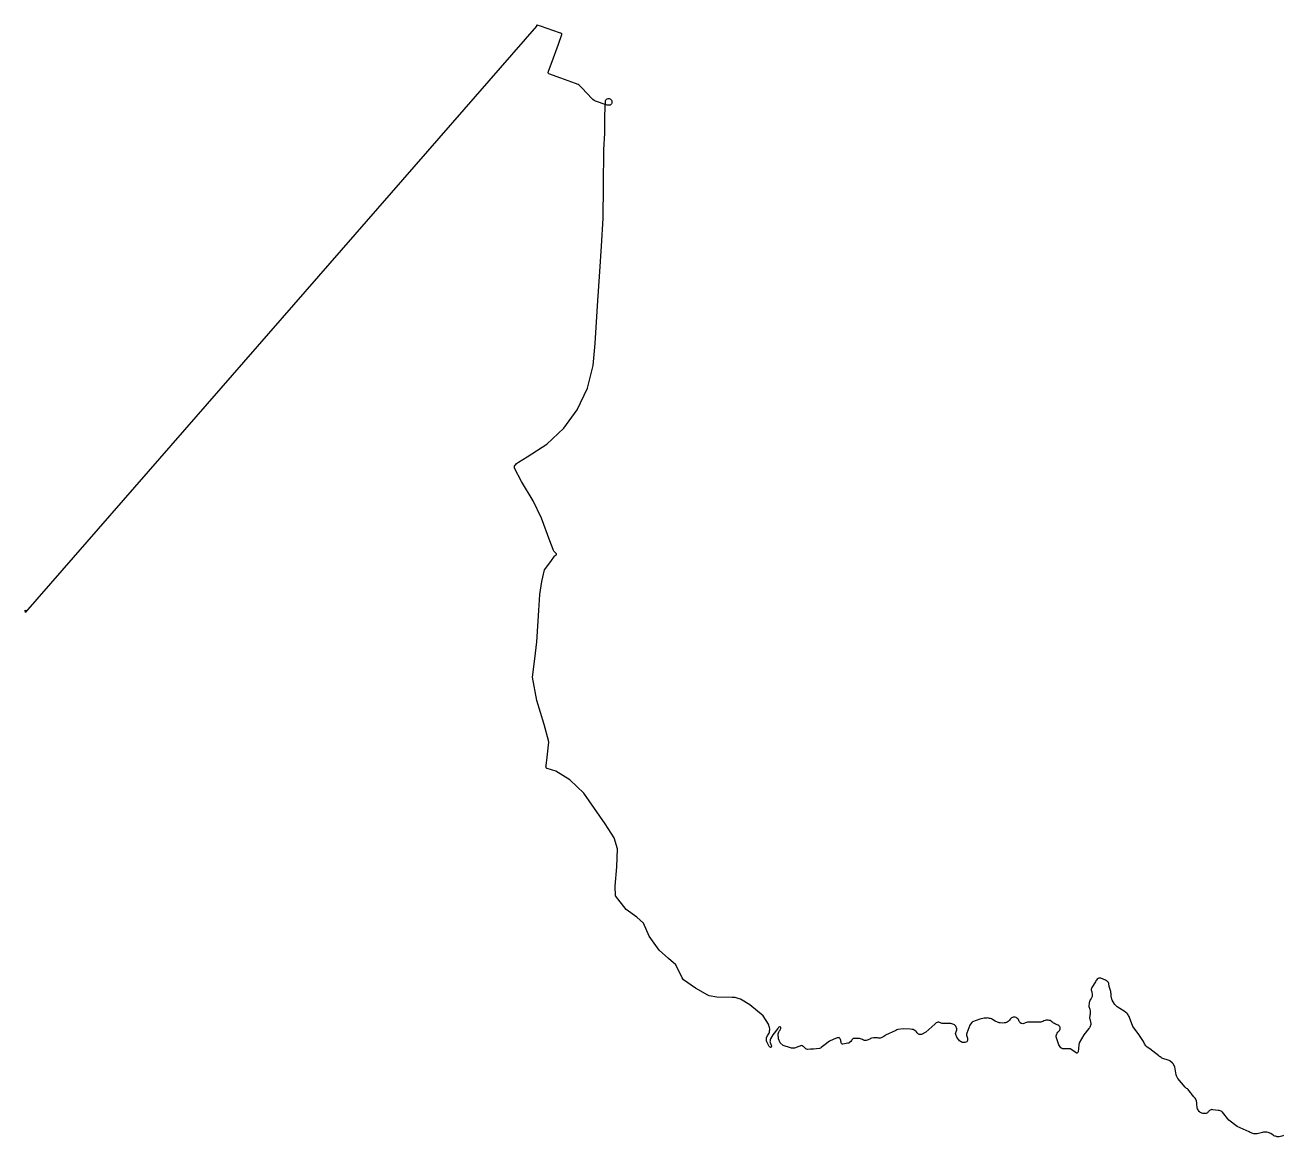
# Model space of a CAD drawing. Header units: millimetres. Extents: x 4845953 to 5827317, y 2078741 to 4456340.
# Drawn here: x 4845953 to 4899302, y 4332780 to 4379935 of the extents above; entities that cross this region are included whole.
import ezdxf

# ---------------------------------------------------------------- set-up
doc = ezdxf.new("R2010")
doc.units = ezdxf.units.MM
doc.layers.add('GPX-TRACKS', color=7, linetype='CONTINUOUS')

msp = doc.modelspace()

# ---------------------------------------------------------------- linework, layer by layer
at = {"layer": 'GPX-TRACKS'}
for points in [[(4899334, 4332837), (4899296, 4332826), (4899259, 4332812), (4899142, 4332781), (4899102, 4332780), (4899063, 4332784), (4899027, 4332793), (4898991, 4332804), (4898957, 4332816), (4898923, 4332830), (4898892, 4332850), (4898793, 4332915), (4898755, 4332935), (4898715, 4332951), (4898673, 4332964), (4898629, 4332973), (4898583, 4332978), (4898536, 4332977), (4898488, 4332972), (4898441, 4332963), (4898213, 4332904), (4898167, 4332902), (4898121, 4332903), (4898077, 4332908), (4898034, 4332917), (4897993, 4332931), (4897953, 4332947), (4897915, 4332968), (4897876, 4332989), (4897365, 4333222), (4897017, 4333491), (4896749, 4333822), (4896718, 4333849), (4896683, 4333871), (4896644, 4333885), (4896604, 4333893), (4896564, 4333897), (4896330, 4333932), (4896291, 4333933), (4896255, 4333927), (4896220, 4333916), (4896191, 4333895), (4896166, 4333871), (4896143, 4333846), (4896122, 4333823), (4896100, 4333803), (4896074, 4333786), (4896045, 4333773), (4896013, 4333767), (4895978, 4333765), (4895941, 4333768), (4895903, 4333774), (4895867, 4333785), (4895832, 4333799), (4895801, 4333816), (4895774, 4333838), (4895749, 4333861), (4895728, 4333896), (4895707, 4333929), (4895688, 4333968), (4895673, 4334014), (4895661, 4334068), (4895654, 4334119), (4895650, 4334168), (4895648, 4334213), (4895640, 4334301), (4895629, 4334345), (4895610, 4334384), (4895583, 4334420), (4895552, 4334453), (4895520, 4334484), (4895418, 4334619), (4895397, 4334654), (4895320, 4334752), (4895289, 4334782), (4895256, 4334811), (4895221, 4334835), (4895185, 4334858), (4895152, 4334885), (4894852, 4335251), (4894808, 4335333), (4894793, 4335375), (4894782, 4335416), (4894718, 4335746), (4894643, 4335873), (4894617, 4335901), (4894507, 4336005), (4894475, 4336024), (4894439, 4336038), (4894209, 4336105), (4894172, 4336123), (4894137, 4336145), (4894103, 4336170), (4894069, 4336195), (4894035, 4336221), (4893657, 4336511), (4893549, 4336580), (4893516, 4336609), (4893487, 4336642), (4893464, 4336678), (4893444, 4336716), (4893426, 4336755), (4893390, 4336826), (4893166, 4337160), (4892939, 4337461), (4892795, 4337840), (4892780, 4337883), (4892761, 4337924), (4892739, 4337962), (4892712, 4337997), (4892681, 4338027), (4892646, 4338056), (4892609, 4338084), (4892270, 4338291), (4892239, 4338321), (4892182, 4338389), (4892103, 4338501), (4892062, 4338580), (4892047, 4338619), (4892016, 4338749), (4892016, 4338798), (4892015, 4338847), (4892010, 4338894), (4892000, 4338940), (4891941, 4339163), (4891924, 4339288), (4891907, 4339324), (4891883, 4339354), (4891851, 4339380), (4891815, 4339402), (4891777, 4339422), (4891576, 4339512), (4891537, 4339516), (4891498, 4339509), (4891461, 4339491), (4891428, 4339464), (4891400, 4339431), (4891375, 4339393), (4891351, 4339353), (4891197, 4339117), (4891183, 4339077), (4891174, 4339040), (4891177, 4339003), (4891185, 4338969), (4891195, 4338935), (4891219, 4338818), (4891219, 4338778), (4891215, 4338738), (4891206, 4338701), (4891187, 4338672), (4891168, 4338646), (4891128, 4338586), (4891111, 4338550), (4891100, 4338513), (4891092, 4338474), (4891084, 4338434), (4891073, 4338352), (4891076, 4338311), (4891083, 4338271), (4891095, 4338232), (4891109, 4338190), (4891129, 4338107), (4891131, 4338063), (4891129, 4338022), (4891122, 4337980), (4891115, 4337939), (4891106, 4337819), (4891114, 4337780), (4891154, 4337583), (4891152, 4337543), (4891144, 4337505), (4891132, 4337470), (4891116, 4337436), (4891097, 4337405), (4891078, 4337373), (4890854, 4337102), (4890660, 4336762), (4890646, 4336674), (4890617, 4336386), (4890607, 4336357), (4890592, 4336337), (4890569, 4336324), (4890544, 4336323), (4890485, 4336383), (4890280, 4336513), (4890239, 4336513), (4889960, 4336516), (4889918, 4336535), (4889881, 4336562), (4889851, 4336599), (4889827, 4336642), (4889804, 4336686), (4889694, 4336974), (4889688, 4337017), (4889689, 4337060), (4889697, 4337104), (4889709, 4337145), (4889728, 4337183), (4889755, 4337220), (4889789, 4337253), (4889822, 4337285), (4889844, 4337319), (4889857, 4337356), (4889861, 4337392), (4889852, 4337429), (4889834, 4337465), (4889807, 4337494), (4889772, 4337516), (4889734, 4337533), (4889694, 4337549), (4889654, 4337566), (4889615, 4337585), (4889576, 4337609), (4889539, 4337635), (4889504, 4337663), (4889469, 4337689), (4889433, 4337709), (4889392, 4337722), (4889348, 4337728), (4889303, 4337730), (4889258, 4337726), (4889213, 4337715), (4889169, 4337698), (4889125, 4337678), (4889079, 4337660), (4889035, 4337647), (4888991, 4337641), (4888947, 4337641), (4888902, 4337645), (4888473, 4337644), (4888430, 4337633), (4888391, 4337617), (4888312, 4337586), (4888272, 4337579), (4888233, 4337582), (4888195, 4337590), (4888164, 4337613), (4888140, 4337643), (4888121, 4337678), (4888105, 4337717), (4888084, 4337754), (4888058, 4337787), (4888025, 4337816), (4887987, 4337838), (4887948, 4337853), (4887908, 4337860), (4887869, 4337857), (4887831, 4337845), (4887794, 4337828), (4887761, 4337801), (4887731, 4337770), (4887703, 4337736), (4887676, 4337701), (4887647, 4337670), (4887614, 4337644), (4887576, 4337627), (4887532, 4337617), (4887486, 4337610), (4887397, 4337605), (4887307, 4337611), (4887262, 4337621), (4887092, 4337688), (4886982, 4337764), (4886946, 4337784), (4886906, 4337798), (4886863, 4337807), (4886818, 4337817), (4886773, 4337823), (4886727, 4337821), (4886682, 4337816), (4886638, 4337811), (4886447, 4337774), (4886141, 4337657), (4886108, 4337628), (4886048, 4337561), (4886023, 4337523), (4885891, 4337175), (4885887, 4337133), (4885890, 4337091), (4885898, 4337049), (4885911, 4337009), (4885923, 4336971), (4885928, 4336935), (4885926, 4336900), (4885923, 4336867), (4885893, 4336812), (4885856, 4336793), (4885817, 4336783), (4885776, 4336777), (4885735, 4336779), (4885694, 4336789), (4885656, 4336805), (4885622, 4336830), (4885589, 4336859), (4885558, 4336892), (4885530, 4336929), (4885504, 4336966), (4885479, 4337006), (4885457, 4337046), (4885441, 4337086), (4885429, 4337125), (4885422, 4337165), (4885434, 4337204), (4885447, 4337241), (4885459, 4337279), (4885467, 4337318), (4885467, 4337359), (4885459, 4337399), (4885444, 4337438), (4885426, 4337474), (4885403, 4337505), (4885375, 4337532), (4885339, 4337551), (4885300, 4337564), (4885258, 4337575), (4885215, 4337582), (4885171, 4337587), (4885030, 4337593), (4884891, 4337586), (4884850, 4337590), (4884813, 4337601), (4884778, 4337619), (4884743, 4337636), (4884707, 4337646), (4884668, 4337645), (4884632, 4337635), (4884597, 4337617), (4884564, 4337592), (4884533, 4337564), (4884163, 4337227), (4883978, 4337124), (4883874, 4337120), (4883843, 4337140), (4883815, 4337166), (4883791, 4337196), (4883765, 4337229), (4883733, 4337258), (4883662, 4337310), (4883620, 4337327), (4883577, 4337338), (4883489, 4337352), (4883214, 4337360), (4882977, 4337331), (4882932, 4337314), (4882889, 4337296), (4882453, 4337087), (4882414, 4337064), (4882375, 4337039), (4882257, 4336982), (4882222, 4336972), (4882187, 4336967), (4882149, 4336969), (4882109, 4336973), (4881937, 4336979), (4881854, 4336966), (4881816, 4336948), (4881780, 4336928), (4881745, 4336908), (4881710, 4336891), (4881674, 4336877), (4881634, 4336871), (4881593, 4336868), (4881552, 4336872), (4881511, 4336884), (4881471, 4336903), (4881389, 4336937), (4881345, 4336948), (4881301, 4336953), (4881119, 4336955), (4881079, 4336947), (4881047, 4336926), (4881021, 4336897), (4880998, 4336863), (4880975, 4336831), (4880925, 4336778), (4880892, 4336760), (4880852, 4336748), (4880632, 4336706), (4880605, 4336718), (4880585, 4336741), (4880571, 4336769), (4880561, 4336802), (4880555, 4336837), (4880548, 4336872), (4880537, 4336907), (4880520, 4336939), (4880499, 4336966), (4880476, 4336989), (4880436, 4336982), (4880401, 4336975), (4880366, 4336964), (4880331, 4336950), (4880295, 4336937), (4880258, 4336923), (4880222, 4336908), (4880075, 4336832), (4879828, 4336652), (4879725, 4336569), (4879687, 4336548), (4879646, 4336533), (4879389, 4336494), (4879303, 4336505), (4879259, 4336504), (4879134, 4336492), (4879098, 4336501), (4879063, 4336516), (4879033, 4336537), (4879007, 4336566), (4878980, 4336594), (4878951, 4336618), (4878918, 4336637), (4878883, 4336649), (4878845, 4336641), (4878808, 4336629), (4878772, 4336614), (4878581, 4336541), (4878540, 4336538), (4878497, 4336541), (4878456, 4336547), (4878414, 4336557), (4878113, 4336659), (4877979, 4336772), (4877913, 4336931), (4877895, 4337149), (4877903, 4337189), (4877917, 4337229), (4877937, 4337264), (4877958, 4337297), (4877978, 4337325), (4877995, 4337350), (4878008, 4337373), (4878013, 4337396), (4878009, 4337419), (4877994, 4337436), (4877973, 4337445), (4877951, 4337444), (4877929, 4337431), (4877911, 4337413), (4877897, 4337394), (4877882, 4337371), (4877675, 4337103), (4877573, 4336932), (4877560, 4336896), (4877551, 4336856), (4877546, 4336817), (4877557, 4336779), (4877571, 4336741), (4877587, 4336707), (4877599, 4336675), (4877606, 4336646), (4877607, 4336620), (4877597, 4336580), (4877575, 4336573), (4877552, 4336580), (4877531, 4336597), (4877514, 4336619), (4877499, 4336645), (4877481, 4336675), (4877414, 4336813), (4877404, 4336853), (4877397, 4336895), (4877397, 4336937), (4877404, 4336979), (4877418, 4337019), (4877438, 4337060), (4877460, 4337100), (4877506, 4337178), (4877522, 4337224), (4877531, 4337271), (4877535, 4337318), (4877535, 4337367), (4877530, 4337416), (4877518, 4337465), (4877502, 4337513), (4877486, 4337561), (4877258, 4337920), (4876693, 4338378), (4876301, 4338620), (4876244, 4338640), (4876069, 4338686), (4875947, 4338696), (4875290, 4338705), (4874963, 4338765), (4874916, 4338788), (4874393, 4339093), (4873878, 4339441), (4873849, 4339484), (4873825, 4339530), (4873556, 4340073), (4873243, 4340352), (4872850, 4340705), (4872418, 4341293), (4872185, 4341840), (4871899, 4342093), (4871449, 4342419), (4871000, 4343006), (4870974, 4343408), (4871051, 4344235), (4871079, 4344993), (4870937, 4345459), (4870549, 4346062), (4869644, 4347360), (4869053, 4347930), (4868469, 4348286), (4868101, 4348398), (4868083, 4348405), (4868071, 4348415), (4868063, 4348422), (4868058, 4348429), (4868052, 4348441), (4868047, 4348458), (4868046, 4348480), (4868047, 4348506), (4868051, 4348537), (4868097, 4348887), (4868162, 4349527), (4868152, 4349590), (4867965, 4350268), (4867651, 4351285), (4867478, 4352285), (4867567, 4353057), (4867653, 4353782), (4867739, 4355100), (4867787, 4355785), (4867869, 4356334), (4867976, 4356827), (4868248, 4357180), (4868407, 4357417), (4868430, 4357437), (4868474, 4357468), (4868488, 4357488), (4868492, 4357511), (4868426, 4357578), (4868402, 4357598), (4868381, 4357622), (4868363, 4357653), (4868347, 4357687), (4868208, 4358060), (4867858, 4359024), (4867497, 4359760), (4867005, 4360585), (4866717, 4361139), (4866712, 4361184), (4866717, 4361228), (4866733, 4361269), (4866760, 4361306), (4866797, 4361339), (4866839, 4361370), (4866885, 4361400), (4867242, 4361627), (4868083, 4362168), (4868805, 4362846), (4869371, 4363622), (4869805, 4364540), (4870047, 4365494), (4870128, 4366438), (4870233, 4368026), (4870331, 4369482), (4870405, 4370560), (4870477, 4371741), (4870485, 4373115), (4870496, 4374653), (4870545, 4375347), (4870541, 4376082), (4870566, 4376727), (4870584, 4376764), (4870611, 4376792), (4870646, 4376814), (4870685, 4376825), (4870725, 4376825), (4870762, 4376812), (4870794, 4376787), (4870818, 4376753), (4870834, 4376714), (4870842, 4376672), (4870838, 4376632), (4870823, 4376595), (4870796, 4376565), (4870762, 4376544), (4870724, 4376535), (4870684, 4376535), (4870643, 4376543), (4870601, 4376554), (4870140, 4376712), (4870087, 4376743), (4870037, 4376780), (4869990, 4376820), (4869575, 4377264), (4869449, 4377388), (4869413, 4377412), (4869374, 4377433), (4869334, 4377450), (4869294, 4377466), (4868678, 4377680), (4868166, 4377873), (4868150, 4377891), (4868142, 4377912), (4868142, 4377935), (4868148, 4377959), (4868157, 4377985), (4868309, 4378389), (4868580, 4379130), (4868722, 4379532), (4868722, 4379555), (4868713, 4379573), (4868697, 4379585), (4868677, 4379593), (4868657, 4379600), (4868333, 4379705), (4867857, 4379872), (4867665, 4379935), (4867653, 4379930), (4867644, 4379914), (4867644, 4379899)], [(4867644, 4379899), (4845961, 4355039), (4845972, 4355042), (4845968, 4355020), (4845953, 4355123), (4845977, 4355111)]]:
    msp.add_lwpolyline(points, dxfattribs=at)

doc.saveas('drawing.dxf')
